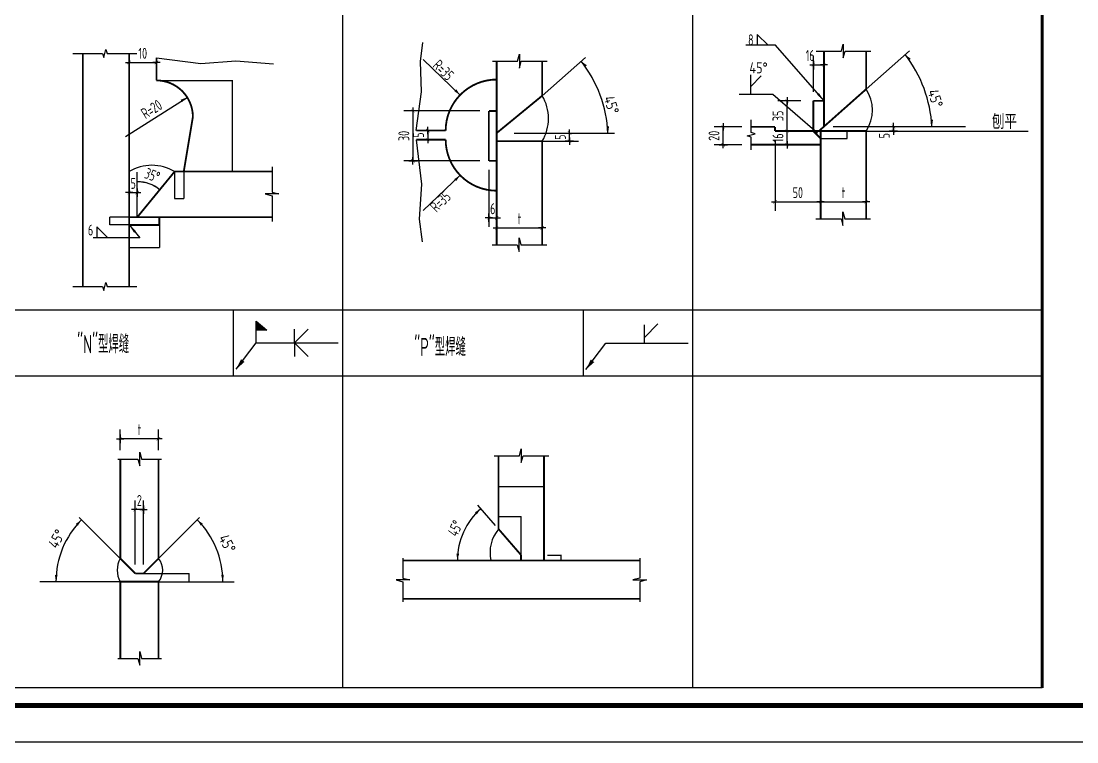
# Model space of a CAD drawing. Extents: x -138012 to 2129925, y -311560 to 0.
# Drawn here: x 1874295 to 1903268, y -195989 to -176215 of the extents above; entities that cross this region are included whole.
import ezdxf
from ezdxf.enums import TextEntityAlignment as Align

# ---------------------------------------------------------------- set-up
doc = ezdxf.new("R2010")
doc.units = 0
doc.header["$LTSCALE"] = 1000
doc.header["$MEASUREMENT"] = 0
doc.layers.get('0').update_dxf_attribs({"linetype": 'CONTINUOUS'})
doc.layers.get('Defpoints').update_dxf_attribs({"linetype": 'CONTINUOUS'})
for name, color, linetype in [('21', 7, 'CONTINUOUS'), ('3', 3, 'CONTINUOUS'), ('DIM1', 3, 'CONTINUOUS'), ('DIMS', 3, 'CONTINUOUS'), ('FRAME', 7, 'CONTINUOUS'), ('HZ', 7, 'CONTINUOUS'), ('TEXT', 7, 'CONTINUOUS'), ('THIN', 7, 'CONTINUOUS'), ('TK', 4, 'CONTINUOUS'), ('TXTS', 3, 'CONTINUOUS'), ('图框', 4, 'CONTINUOUS')]:
    doc.layers.add(name, color=color, linetype=linetype)
doc.styles.add('HZ', font='txt', dxfattribs={"bigfont": 'hztxt'})
doc.styles.get("Standard").update_dxf_attribs({"font": 'GBENOR', "bigfont": 'GBCBIG'})
doc.styles.add('TSSD_Dimension', font='tssdeng.shx', dxfattribs={"width": 0.7, "bigfont": 'hztxt.shx'})
doc.styles.add('TSSD_REIN', font='tssdeng.shx', dxfattribs={"width": 0.7, "bigfont": 'tssdchn.shx'})
doc.styles.add('TXTS', font='tssdeng.shx', dxfattribs={"width": 0.85, "bigfont": 'tssdchn.shx'})
doc.dimstyles.get("Standard").update_dxf_attribs({"dimscale": 100, "dimtxt": 3.5, "dimasz": 1, "dimexe": 2.5, "dimexo": 3, "dimgap": 1.5, "dimtad": 1, "dimdec": 0, "dimzin": 0, "dimdsep": 46, "dimtxsty": 'Standard', "dimblk": 'ARCHTICK', "dimcen": 0.09, "dimadec": 0, "dimazin": 0, "dimtfac": 1, "dimtdec": 0, "dimtix": 1, "dimtmove": 2, "dimatfit": 3, "dimfxl": 0, "dimtolj": 1, "dimtzin": 0, "dimarcsym": 0})
doc.dimstyles.new('TSSD_15_1', dxfattribs={"dimtxt": 3, "dimasz": 1, "dimexe": 1, "dimexo": 2.5, "dimgap": 1, "dimtad": 1, "dimdec": 0, "dimlfac": 15, "dimzin": 0, "dimdsep": 46, "dimtxsty": 'TSSD_Dimension', "dimblk": 'ARCHTICK', "dimcen": 0, "dimdle": 1, "dimclrt": 7, "dimadec": 0, "dimazin": 0, "dimtfac": 1, "dimtdec": 0, "dimtix": 1, "dimtmove": 2, "dimatfit": 3, "dimfxl": 0, "dimtolj": 1, "dimtzin": 0, "dimarcsym": 0})
doc.dimstyles.new('TSSD_1_1', dxfattribs={"dimtxt": 3.5, "dimasz": 1, "dimexe": 1, "dimexo": 2.5, "dimgap": 1, "dimtad": 1, "dimdec": 0, "dimzin": 0, "dimdsep": 46, "dimtxsty": 'TSSD_Dimension', "dimblk": 'ARCHTICK', "dimblk1": 'ARCHTICK', "dimblk2": 'ARCHTICK', "dimcen": 0, "dimdle": 1, "dimclrt": 7, "dimadec": 0, "dimazin": 0, "dimtfac": 1, "dimtdec": 0, "dimtix": 1, "dimtmove": 2, "dimatfit": 3, "dimfxl": 0, "dimtolj": 1, "dimtzin": 0, "dimarcsym": 0})

# ---------------------------------------------------------------- blocks, each defined once
blk = doc.blocks.new('ARCHTICK')
at = {"layer": 'DIM1'}
blk.add_line((0.99, 0), (-1, 0), dxfattribs=at)
at = {"layer": 'DIM1', "const_width": 0.0955}
blk.add_lwpolyline([(-0.48, -0.48), (0.48, 0.48)], dxfattribs=at)
at = {"layer": 'TK', "linetype": 'Continuous'}
blk.add_line((0, -1.11), (0, 1.22), dxfattribs=at)
blk = doc.blocks.new('*D339')
at = {"color": 0, "lineweight": -2}
for p, q in [((1896036, -178151), (1896036, -177168)), ((1896329, -178151), (1896329, -177168)), ((1896036, -177418), (1896329, -177418))]:
    blk.add_line(p, q, dxfattribs=at)
at = {"layer": 'Defpoints', "color": 0}
for p in [(1896329, -177418), (1896036, -178401), (1896329, -178401)]:
    blk.add_point(p, dxfattribs=at)
at = {"color": 0, "lineweight": -2, "xscale": 100, "yscale": 100, "zscale": 100, "rotation": 180}
blk.add_blockref('ARCHTICK', (1896036, -177418), dxfattribs=at)
at = {"color": 0, "lineweight": -2, "xscale": 100, "yscale": 100, "zscale": 100}
blk.add_blockref('ARCHTICK', (1896329, -177418), dxfattribs=at)
at = {"color": 7, "insert": (1895948, -177160), "char_height": 300, "attachment_point": 5, "style": 'TSSD_Dimension'}
blk.add_mtext('\\A1;16', dxfattribs=at)
blk = doc.blocks.new('_ArchTick')
at = {"color": 0, "linetype": 'ByBlock', "const_width": 0.4}
blk.add_lwpolyline([(-0.5, -0.5), (0.5, 0.5)], dxfattribs=at)
blk = doc.blocks.new('*D340')
at = {"color": 0, "lineweight": -2}
for p, q in [((1894076, -179116), (1893310, -179116)), ((1893560, -179606), (1893560, -179116)), ((1894076, -179606), (1893310, -179606))]:
    blk.add_line(p, q, dxfattribs=at)
at = {"layer": 'Defpoints', "color": 0}
for p in [(1893560, -179116), (1894326, -179116), (1894326, -179606)]:
    blk.add_point(p, dxfattribs=at)
at = {"color": 0, "lineweight": -2, "xscale": 100, "yscale": 100, "zscale": 100}
for p, rotation in [((1893560, -179116), 90), ((1893560, -179606), 270)]:
    blk.add_blockref('ARCHTICK', p, dxfattribs=dict(at, rotation=rotation))
at = {"color": 7, "insert": (1893310, -179361), "char_height": 300, "attachment_point": 5, "rotation": 90, "style": 'TSSD_Dimension'}
blk.add_mtext('\\A1;20', dxfattribs=at)
blk = doc.blocks.new('*D342')
at = {"color": 0, "lineweight": -2}
for p, q in [((1896235, -181385), (1896235, -180921)), ((1897485, -181385), (1897485, -180921)), ((1896235, -181171), (1897485, -181171))]:
    blk.add_line(p, q, dxfattribs=at)
at = {"layer": 'Defpoints', "color": 0}
for p in [(1897485, -181171), (1896235, -181635), (1897485, -181635)]:
    blk.add_point(p, dxfattribs=at)
at = {"color": 0, "lineweight": -2, "xscale": 100, "yscale": 100, "zscale": 100, "rotation": 180}
blk.add_blockref('ARCHTICK', (1896235, -181171), dxfattribs=at)
at = {"color": 0, "lineweight": -2, "xscale": 100, "yscale": 100, "zscale": 100}
blk.add_blockref('ARCHTICK', (1897485, -181171), dxfattribs=at)
at = {"color": 7, "insert": (1896860, -180921), "char_height": 300, "attachment_point": 5, "style": 'TSSD_Dimension'}
blk.add_mtext('\\A1;t', dxfattribs=at)
blk = doc.blocks.new('*D343')
at = {"color": 0, "lineweight": -2}
for p, q in [((1894985, -179482), (1894985, -181421)), ((1896235, -179482), (1896235, -181421)), ((1894985, -181171), (1896235, -181171))]:
    blk.add_line(p, q, dxfattribs=at)
at = {"layer": 'Defpoints', "color": 0}
for p in [(1894985, -179232), (1896235, -179232), (1896235, -181171)]:
    blk.add_point(p, dxfattribs=at)
at = {"color": 0, "lineweight": -2, "xscale": 100, "yscale": 100, "zscale": 100, "rotation": 180}
blk.add_blockref('ARCHTICK', (1894985, -181171), dxfattribs=at)
at = {"color": 0, "lineweight": -2, "xscale": 100, "yscale": 100, "zscale": 100}
blk.add_blockref('ARCHTICK', (1896235, -181171), dxfattribs=at)
at = {"color": 7, "insert": (1895610, -180921), "char_height": 300, "attachment_point": 5, "style": 'TSSD_Dimension'}
blk.add_mtext('\\A1;50', dxfattribs=at)
blk = doc.blocks.new('*D344')
at = {"color": 0, "lineweight": -2}
for p, q in [((1895692, -179232), (1895065, -179232)), ((1895315, -179232), (1895315, -179132)), ((1895315, -179606), (1895315, -179232)), ((1895985, -179606), (1895065, -179606)), ((1895315, -179606), (1895315, -179706))]:
    blk.add_line(p, q, dxfattribs=at)
at = {"layer": 'Defpoints', "color": 0}
for p in [(1895315, -179232), (1895942, -179232), (1896235, -179606)]:
    blk.add_point(p, dxfattribs=at)
at = {"color": 0, "lineweight": -2, "xscale": 100, "yscale": 100, "zscale": 100}
for p, rotation in [((1895315, -179232), 270), ((1895315, -179606), 90)]:
    blk.add_blockref('ARCHTICK', p, dxfattribs=dict(at, rotation=rotation))
at = {"color": 7, "insert": (1895065, -179419), "char_height": 300, "attachment_point": 5, "rotation": 90, "style": 'TSSD_Dimension'}
blk.add_mtext('\\A1;16', dxfattribs=at)
blk = doc.blocks.new('*D345')
at = {"color": 0, "lineweight": -2}
for p, q in [((1898234, -179107), (1898234, -179007)), ((1896485, -179232), (1898484, -179232)), ((1896579, -179107), (1898484, -179107)), ((1898234, -179232), (1898234, -179107)), ((1898234, -179232), (1898234, -179332))]:
    blk.add_line(p, q, dxfattribs=at)
at = {"layer": 'Defpoints', "color": 0}
for p in [(1896235, -179232), (1896329, -179107), (1898234, -179107)]:
    blk.add_point(p, dxfattribs=at)
at = {"color": 0, "lineweight": -2, "xscale": 100, "yscale": 100, "zscale": 100}
for p, rotation in [((1898234, -179107), 270), ((1898234, -179232), 90)]:
    blk.add_blockref('ARCHTICK', p, dxfattribs=dict(at, rotation=rotation))
at = {"color": 7, "insert": (1897984, -179359), "char_height": 300, "attachment_point": 5, "rotation": 90, "style": 'TSSD_Dimension'}
blk.add_mtext('\\A1;5', dxfattribs=at)
blk = doc.blocks.new('*D346')
at = {"color": 0, "lineweight": -2}
for p, q in [((1895692, -178401), (1895065, -178401)), ((1895315, -179232), (1895315, -178401))]:
    blk.add_line(p, q, dxfattribs=at)
at = {"layer": 'Defpoints', "color": 0}
for p in [(1895315, -178401), (1895942, -178401), (1895942, -179232)]:
    blk.add_point(p, dxfattribs=at)
at = {"color": 0, "lineweight": -2, "xscale": 100, "yscale": 100, "zscale": 100}
for p, rotation in [((1895315, -178401), 90), ((1895315, -179232), 270)]:
    blk.add_blockref('ARCHTICK', p, dxfattribs=dict(at, rotation=rotation))
at = {"color": 7, "insert": (1895065, -178816), "char_height": 300, "attachment_point": 5, "rotation": 90, "style": 'TSSD_Dimension'}
blk.add_mtext('\\A1;35', dxfattribs=at)
blk = doc.blocks.new('*D358')
at = {"color": 0, "lineweight": -2}
for p, q in [((1887821, -179286), (1889594, -179286)), ((1889344, -179286), (1889344, -179186)), ((1889344, -179511), (1889344, -179286)), ((1887596, -179511), (1889594, -179511)), ((1889344, -179511), (1889344, -179611))]:
    blk.add_line(p, q, dxfattribs=at)
at = {"layer": 'Defpoints', "color": 0}
for p in [(1887571, -179286), (1889344, -179286), (1887346, -179511)]:
    blk.add_point(p, dxfattribs=at)
at = {"color": 0, "lineweight": -2, "xscale": 100, "yscale": 100, "zscale": 100}
for p, rotation in [((1889344, -179286), 270), ((1889344, -179511), 90)]:
    blk.add_blockref('ARCHTICK', p, dxfattribs=dict(at, rotation=rotation))
at = {"color": 7, "insert": (1889094, -179399), "char_height": 300, "attachment_point": 5, "rotation": 90, "style": 'TSSD_Dimension'}
blk.add_mtext('\\A1;5', dxfattribs=at)
blk = doc.blocks.new('*D359')
at = {"color": 0, "lineweight": -2}
for p, q in [((1887346, -182102), (1887346, -181638)), ((1888596, -182102), (1888596, -181638)), ((1887346, -181888), (1888596, -181888))]:
    blk.add_line(p, q, dxfattribs=at)
at = {"layer": 'Defpoints', "color": 0}
for p in [(1888596, -181888), (1887346, -182352), (1888596, -182352)]:
    blk.add_point(p, dxfattribs=at)
at = {"color": 0, "lineweight": -2, "xscale": 100, "yscale": 100, "zscale": 100, "rotation": 180}
blk.add_blockref('ARCHTICK', (1887346, -181888), dxfattribs=at)
at = {"color": 0, "lineweight": -2, "xscale": 100, "yscale": 100, "zscale": 100}
blk.add_blockref('ARCHTICK', (1888596, -181888), dxfattribs=at)
at = {"color": 7, "insert": (1887971, -181638), "char_height": 300, "attachment_point": 5, "style": 'TSSD_Dimension'}
blk.add_mtext('\\A1;t', dxfattribs=at)
blk = doc.blocks.new('*D360')
at = {"color": 0, "lineweight": -2}
for p, q in [((1887131, -180299), (1887131, -181863)), ((1887346, -180299), (1887346, -181863)), ((1887131, -181613), (1887031, -181613)), ((1887131, -181613), (1887346, -181613)), ((1887346, -181613), (1887446, -181613))]:
    blk.add_line(p, q, dxfattribs=at)
at = {"layer": 'Defpoints', "color": 0}
for p in [(1887131, -180049), (1887346, -180049), (1887346, -181613)]:
    blk.add_point(p, dxfattribs=at)
at = {"color": 0, "lineweight": -2, "xscale": 100, "yscale": 100, "zscale": 100}
blk.add_blockref('ARCHTICK', (1887131, -181613), dxfattribs=at)
at = {"color": 0, "lineweight": -2, "xscale": 100, "yscale": 100, "zscale": 100, "rotation": 180}
blk.add_blockref('ARCHTICK', (1887346, -181613), dxfattribs=at)
at = {"color": 7, "insert": (1887238, -181363), "char_height": 300, "attachment_point": 5, "style": 'TSSD_Dimension'}
blk.add_mtext('\\A1;6', dxfattribs=at)
blk = doc.blocks.new('*D361')
at = {"color": 0, "lineweight": -2}
for p, q in [((1885389, -179218), (1885702, -179218)), ((1885452, -179218), (1885452, -179118)), ((1885452, -179218), (1885452, -179468)), ((1885389, -179468), (1885702, -179468)), ((1885452, -179468), (1885452, -179568))]:
    blk.add_line(p, q, dxfattribs=at)
at = {"layer": 'Defpoints', "color": 0}
for p in [(1885139, -179218), (1885139, -179468), (1885452, -179468)]:
    blk.add_point(p, dxfattribs=at)
at = {"color": 0, "lineweight": -2, "xscale": 100, "yscale": 100, "zscale": 100}
for p, rotation in [((1885452, -179218), 270), ((1885452, -179468), 90)]:
    blk.add_blockref('ARCHTICK', p, dxfattribs=dict(at, rotation=rotation))
at = {"color": 7, "insert": (1885202, -179343), "char_height": 300, "attachment_point": 5, "rotation": 90, "style": 'TSSD_Dimension'}
blk.add_mtext('\\A1;5', dxfattribs=at)
blk = doc.blocks.new('*D362')
at = {"color": 0, "lineweight": -2}
for p, q in [((1886881, -178680), (1884798, -178680)), ((1885048, -178680), (1885048, -180049)), ((1886881, -180049), (1884798, -180049))]:
    blk.add_line(p, q, dxfattribs=at)
at = {"layer": 'Defpoints', "color": 0}
for p in [(1887131, -178680), (1885048, -180049), (1887131, -180049)]:
    blk.add_point(p, dxfattribs=at)
at = {"color": 0, "lineweight": -2, "xscale": 100, "yscale": 100, "zscale": 100}
for p, rotation in [((1885048, -178680), 90), ((1885048, -180049), 270)]:
    blk.add_blockref('ARCHTICK', p, dxfattribs=dict(at, rotation=rotation))
at = {"color": 7, "insert": (1884798, -179365), "char_height": 300, "attachment_point": 5, "rotation": 90, "style": 'TSSD_Dimension'}
blk.add_mtext('\\A1;30', dxfattribs=at)
blk = doc.blocks.new('*D363')
at = {"color": 0, "lineweight": -2}
for p, q in [((1877258, -177348), (1878008, -177348)), ((1877258, -177354), (1877258, -177598)), ((1878008, -177477), (1878008, -177598))]:
    blk.add_line(p, q, dxfattribs=at)
at = {"layer": 'Defpoints', "color": 0}
for p in [(1877258, -177104), (1878008, -177227), (1878008, -177348)]:
    blk.add_point(p, dxfattribs=at)
at = {"color": 0, "lineweight": -2, "xscale": 100, "yscale": 100, "zscale": 100, "rotation": 180}
blk.add_blockref('ARCHTICK', (1877258, -177348), dxfattribs=at)
at = {"color": 0, "lineweight": -2, "xscale": 100, "yscale": 100, "zscale": 100}
blk.add_blockref('ARCHTICK', (1878008, -177348), dxfattribs=at)
at = {"color": 7, "insert": (1877633, -177098), "char_height": 300, "attachment_point": 5, "style": 'TSSD_Dimension'}
blk.add_mtext('\\A1;10', dxfattribs=at)
blk = doc.blocks.new('*D366')
at = {"color": 0, "lineweight": -2}
for p, q in [((1877258, -181342), (1877258, -180667)), ((1877483, -181117), (1877483, -180667)), ((1877258, -180917), (1877158, -180917)), ((1877258, -180917), (1877483, -180917)), ((1877483, -180917), (1877583, -180917))]:
    blk.add_line(p, q, dxfattribs=at)
at = {"layer": 'Defpoints', "color": 0}
for p in [(1877483, -180917), (1877483, -181367), (1877258, -181592)]:
    blk.add_point(p, dxfattribs=at)
at = {"color": 0, "lineweight": -2, "xscale": 100, "yscale": 100, "zscale": 100}
blk.add_blockref('ARCHTICK', (1877258, -180917), dxfattribs=at)
at = {"color": 0, "lineweight": -2, "xscale": 100, "yscale": 100, "zscale": 100, "rotation": 180}
blk.add_blockref('ARCHTICK', (1877483, -180917), dxfattribs=at)
at = {"color": 7, "insert": (1877371, -180667), "char_height": 300, "attachment_point": 5, "style": 'TSSD_Dimension'}
blk.add_mtext('\\A1;5', dxfattribs=at)
blk = doc.blocks.new('*D384')
at = {"color": 0, "lineweight": -2}
for p, q in [((1887395, -189810), (1888015, -189810)), ((1887396, -190146), (1887396, -189809)), ((1888014, -190860), (1888014, -189809))]:
    blk.add_line(p, q, dxfattribs=at)
at = {"layer": 'Defpoints', "color": 0}
for p in [(1888014, -189810), (1887396, -190149), (1888014, -190862)]:
    blk.add_point(p, dxfattribs=at)
at = {"color": 0, "lineweight": -2, "rotation": 180}
blk.add_blockref('_ArchTick', (1887396, -189810), dxfattribs=at)
at = {"color": 0, "lineweight": -2}
blk.add_blockref('_ArchTick', (1888014, -189810), dxfattribs=at)
at = {"color": 7, "insert": (1887705, -189807), "char_height": 3.5, "attachment_point": 5, "style": 'TSSD_Dimension'}
blk.add_mtext('\\A1;t/2', dxfattribs=at)
blk = doc.blocks.new('*D386')
at = {"color": 0, "lineweight": -2}
for p, q in [((1877015, -187982), (1877015, -187421)), ((1878065, -187982), (1878065, -187421)), ((1878065, -187671), (1877015, -187671))]:
    blk.add_line(p, q, dxfattribs=at)
at = {"layer": 'Defpoints', "color": 0}
for p in [(1877015, -187671), (1877015, -188232), (1878065, -188232)]:
    blk.add_point(p, dxfattribs=at)
at = {"color": 0, "lineweight": -2, "xscale": 100, "yscale": 100, "zscale": 100, "rotation": 180}
blk.add_blockref('ARCHTICK', (1877015, -187671), dxfattribs=at)
at = {"color": 0, "lineweight": -2, "xscale": 100, "yscale": 100, "zscale": 100}
blk.add_blockref('ARCHTICK', (1878065, -187671), dxfattribs=at)
at = {"color": 7, "insert": (1877540, -187421), "char_height": 300, "attachment_point": 5, "style": 'TSSD_Dimension'}
blk.add_mtext('\\A1;t', dxfattribs=at)
blk = doc.blocks.new('*D388')
at = {"color": 0, "lineweight": -2}
for p, q in [((1877428, -191120), (1877428, -189365)), ((1877653, -191120), (1877653, -189365)), ((1877428, -189615), (1877328, -189615)), ((1877653, -189615), (1877428, -189615)), ((1877653, -189615), (1877753, -189615))]:
    blk.add_line(p, q, dxfattribs=at)
at = {"layer": 'Defpoints', "color": 0}
for p in [(1877428, -189615), (1877428, -191370), (1877653, -191370)]:
    blk.add_point(p, dxfattribs=at)
at = {"color": 0, "lineweight": -2, "xscale": 100, "yscale": 100, "zscale": 100}
blk.add_blockref('ARCHTICK', (1877428, -189615), dxfattribs=at)
at = {"color": 0, "lineweight": -2, "xscale": 100, "yscale": 100, "zscale": 100, "rotation": 180}
blk.add_blockref('ARCHTICK', (1877653, -189615), dxfattribs=at)
at = {"color": 7, "insert": (1877540, -189365), "char_height": 300, "attachment_point": 5, "style": 'TSSD_Dimension'}
blk.add_mtext('\\A1;2', dxfattribs=at)

msp = doc.modelspace()

# ---------------------------------------------------------------- hatches: boundary and pattern name
msp.add_hatch(color=256).paths.add_polyline_path([(1880746.902, -184444.717), (1880746.902, -184690.873), (1881036.604, -184690.873)])

# ---------------------------------------------------------------- linework, layer by layer
for p, q in [((1885257.359, -177321.489), (1885314.83, -176803.864)), ((1878008.298, -177227.026), (1879226.462, -177374.073)), ((1879226.462, -177374.073), (1880189.819, -177302.234)), ((1880189.819, -177302.234), (1881225.068, -177388.441)), ((1885286.094, -178155.44), (1885257.359, -177321.489)), ((1894321.055, -178232.35), (1894321.055, -177692.366)), ((1894321.055, -178010.42), (1894605.993, -177714.041)), ((1885139.048, -179217.885), (1885286.094, -178155.44)), ((1894921.622, -178232.35), (1893995.661, -178232.35)), ((1896153.972, -179288.004), (1894921.622, -178232.35)), ((1898484.139, -179231.563), (1901929.04, -179231.563)), ((1885139.048, -179467.885), (1885286.094, -180686.049)), ((1877483.298, -181592.128), (1877483.298, -180356.972)), ((1885286.094, -180686.049), (1885214.255, -181649.406)), ((1885214.255, -181649.406), (1885300.462, -182273.66)), ((1880746.902, -185038.56), (1880746.902, -184444.717)), ((1880746.902, -184444.717), (1881036.604, -184690.873)), ((1881036.604, -184690.873), (1880746.902, -184690.873)), ((1877015.277, -191594.572), (1874809.116, -191594.572)), ((1878065.277, -191594.572), (1880139.125, -191594.572))]:
    msp.add_line(p, q)
at = {"color": 0, "linetype": 'ByBlock'}
for p, q in [((1886339.042, -178244.871), (1885332.441, -177271.858)), ((1877163.396, -179377.05), (1878853.199, -178307.206)), ((1886339.042, -180440.899), (1885332.441, -181413.913)), ((1887313.728, -190054.215), (1886832.58, -189498.634))]:
    msp.add_line(p, q, dxfattribs=at)
at = {"const_width": 50}
for points in [[(1878008.298, -177842.128), (1878008.298, -177227.026)], [(1896035.648, -178400.866), (1896328.676, -178400.866)], [(1896035.648, -179231.563), (1896035.648, -178400.866)], [(1896328.676, -179106.563), (1896328.676, -178400.866)], [(1887130.811, -178680.474), (1887345.642, -178680.474)], [(1887130.811, -180048.583), (1887130.811, -178680.474)], [(1887345.642, -180048.583), (1887345.642, -178680.474)], [(1878758.298, -180342.128), (1879008.298, -178842.128)], [(1885945.642, -179217.885), (1885139.048, -179217.885)], [(1894985.307, -179116.068), (1894326.183, -179116.068)], [(1896033.272, -179231.563), (1894985.307, -179231.563)], [(1896033.272, -179231.563), (1896235.307, -179433.597)], [(1896035.648, -179231.563), (1896328.676, -179231.563)], [(1885945.642, -179467.885), (1885139.048, -179467.885)], [(1896235.307, -179606.174), (1894326.183, -179606.174)], [(1887345.642, -180048.583), (1887130.811, -180048.583)], [(1878088.995, -181592.128), (1877258.298, -181592.128)], [(1877258.298, -181806.959), (1877258.298, -181592.128)], [(1878088.995, -181592.128), (1878088.995, -181806.959)], [(1878088.995, -181806.959), (1877258.298, -181806.959)], [(1887395.56, -190148.706), (1888013.531, -190862.278)], [(1877427.777, -191369.572), (1877015.277, -190957.072)], [(1877652.777, -191369.572), (1878065.277, -190957.072)], [(1888013.531, -190862.278), (1888013.531, -191012.113)], [(1877015.277, -191594.572), (1877015.277, -193698.713)], [(1878065.277, -191594.572), (1878065.277, -193698.713)]]:
    msp.add_lwpolyline(points, dxfattribs=at)
msp.add_lwpolyline([(1879008.298, -178842.128, 0.414213562), (1878008.298, -177842.128, 0.414213562)], format="xyb", dxfattribs=at)
at = {"linetype": 'Continuous', "const_width": 50}
for points in [[(1887345.642, -177817.885, 0.414213562), (1885945.642, -179217.885, 0.414213562)], [(1885945.642, -179467.885, 0.414213562), (1887345.642, -180867.885, 0.414213562)]]:
    msp.add_lwpolyline(points, format="xyb", dxfattribs=at)
for points in [[(1877483.298, -180620.79, 0, 40, 0), (1877705.971, -180643.515, 40, 40, 0)], [(1878099.203, -180841.024, 0, 40, 0), (1877912.608, -180717.403, 40, 40, 0)]]:
    msp.add_lwpolyline(points, format="xyseb")
for centre, radius, start, end in [((1896613.45, -178656.563), 1044.394, 326.594672, 33.405328), ((1887541.399, -178886.171), 1225.583, 329.3387357, 30.6612643), ((1877883.298, -181396.371), 1225.583, 59.3387358, 120.6612642), ((1888193.323, -190801.871), 1031.044, 140.6912871, 191.765819), ((1877571.599, -191275.822), 641.168, 150.1890402, 209.8109598), ((1877680.094, -191275.822), 499.967, 320.3912541, 39.6087459)]:
    msp.add_arc(centre, radius, start, end)
at = {"color": 0, "linetype": 'ByBlock'}
for centre, radius, start, end in [((1877483.298, -181592.128), 971.338, 50.6482474, 90), ((1888143.292, -191012.113), 1877.146, 130.8933947, 180)]:
    msp.add_arc(centre, radius, start, end, dxfattribs=at)
at = {"layer": '21'}
for p, q in [((1896808.04, -177032.461), (1896858.281, -176844.961)), ((1896858.281, -176844.961), (1896858.281, -177219.961)), ((1887227.433, -177316.299), (1887918.169, -177316.299)), ((1887918.375, -177312.069), (1887968.616, -177124.569)), ((1887968.409, -177503.799), (1888018.65, -177316.299)), ((1887968.616, -177124.569), (1887968.616, -177499.569)), ((1888018.65, -177316.299), (1888727.708, -177316.299)), ((1896117.098, -177036.691), (1896807.833, -177036.691)), ((1896858.074, -177224.191), (1896908.314, -177036.691)), ((1896908.314, -177036.691), (1897617.372, -177036.691)), ((1881182.335, -180213.669), (1881182.335, -180904.404)), ((1881369.835, -180954.645), (1880994.835, -180954.645)), ((1880994.835, -180954.645), (1881182.335, -181004.885)), ((1881182.335, -180904.404), (1881369.835, -180954.645)), ((1881182.335, -181004.885), (1881182.335, -181713.943)), ((1896106.848, -181635.341), (1896797.583, -181635.341)), ((1896797.583, -181635.341), (1896847.823, -181822.841)), ((1896847.823, -181447.841), (1896898.064, -181635.341)), ((1896847.823, -181822.841), (1896847.823, -181447.841)), ((1896898.064, -181635.341), (1897607.122, -181635.341)), ((1887958.159, -182539.666), (1887958.159, -182164.666)), ((1887958.159, -182164.666), (1888008.399, -182352.166)), ((1887217.183, -182352.166), (1887907.918, -182352.166)), ((1887907.918, -182352.166), (1887958.159, -182539.666)), ((1888008.399, -182352.166), (1888717.457, -182352.166)), ((1891399.259, -184891.307), (1891772.437, -184518.13)), ((1891399.259, -185046.316), (1891399.259, -184548.824)), ((1881801.021, -185038.56), (1881801.021, -184665.383)), ((1881801.021, -185038.56), (1882174.199, -184665.383)), ((1880196.586, -185766.308), (1880746.902, -185038.56)), ((1880746.902, -185038.56), (1882998.962, -185038.56)), ((1881801.021, -185038.56), (1881801.021, -185411.738)), ((1881801.021, -185038.56), (1882174.199, -185411.738)), ((1889794.824, -185774.064), (1890345.14, -185046.316)), ((1890345.14, -185046.316), (1892597.2, -185046.316)), ((1887968.086, -188138.076), (1888018.327, -187950.576)), ((1888018.327, -187950.576), (1888018.327, -188325.576)), ((1876947.655, -188232.28), (1877498.9, -188232.28)), ((1877498.9, -188232.28), (1877549.14, -188419.78)), ((1877549.14, -188044.78), (1877599.381, -188232.28)), ((1877549.14, -188419.78), (1877549.14, -188044.78)), ((1877599.381, -188232.28), (1878145.377, -188232.28)), ((1887277.351, -188138.076), (1887968.086, -188138.076)), ((1888018.327, -188325.576), (1888068.567, -188138.076)), ((1888068.567, -188138.076), (1888777.625, -188138.076)), ((1884771.304, -190944.491), (1884771.304, -191495.736)), ((1891269.815, -190944.491), (1891269.815, -191495.736)), ((1884771.304, -191495.736), (1884958.804, -191545.977)), ((1891269.815, -191495.736), (1891082.315, -191545.977)), ((1884583.804, -191545.977), (1884771.304, -191596.217)), ((1884958.804, -191545.977), (1884583.804, -191545.977)), ((1884771.304, -191596.217), (1884771.304, -192142.214)), ((1891082.315, -191545.977), (1891457.315, -191545.977)), ((1891457.315, -191545.977), (1891269.815, -191596.217)), ((1891269.815, -191596.217), (1891269.815, -192142.214)), ((1877549.14, -193511.213), (1877599.381, -193698.713)), ((1877549.14, -193886.213), (1877549.14, -193511.213)), ((1876947.655, -193698.713), (1877498.9, -193698.713)), ((1877498.9, -193698.713), (1877549.14, -193886.213)), ((1877599.381, -193698.713), (1878145.377, -193698.713))]:
    msp.add_line(p, q, dxfattribs=at)
for points in [[(1889667.173, -177315.147), (1889765.31, -177479.256), (1889820.88, -177428.887), (1889765.31, -177479.256)], [(1898556.838, -177135.539), (1898654.974, -177299.648), (1898710.544, -177249.279), (1898654.974, -177299.648)], [(1886339.042, -178244.871), (1886182.405, -178135.202), (1886236.635, -178083.393), (1886182.405, -178135.202)], [(1878853.199, -178307.206), (1878673.167, -178371.632), (1878711.795, -178435.92), (1878673.167, -178371.632)], [(1899293.039, -179106.563), (1899320.537, -178917.338), (1899245.643, -178921.317), (1899320.537, -178917.338)], [(1890403.375, -179286.171), (1890430.872, -179096.946), (1890355.978, -179100.925), (1890430.872, -179096.946)], [(1886339.042, -180440.899), (1886182.405, -180550.569), (1886236.635, -180602.378), (1886182.405, -180550.569)], [(1880196.586, -185766.308), (1880329.675, -185490.832), (1880425.39, -185563.211), (1880329.675, -185490.832)], [(1889794.824, -185774.064), (1889927.913, -185498.587), (1890023.628, -185570.966), (1889927.913, -185498.587)], [(1886907.58, -189588.065), (1886801.357, -189747.059), (1886748.376, -189693.973), (1886801.357, -189747.059)], [(1875953.399, -189895.195), (1875852.517, -190057.63), (1875797.802, -190006.334), (1875852.517, -190057.63)], [(1879127.154, -189895.195), (1879228.036, -190057.63), (1879282.752, -190006.334), (1879228.036, -190057.63)], [(1886266.146, -191012.113), (1886314.828, -190827.201), (1886239.964, -190822.701), (1886314.828, -190827.201)], [(1875249.494, -191594.572), (1875221.813, -191405.373), (1875296.711, -191409.28), (1875221.813, -191405.373)], [(1879831.06, -191594.572), (1879858.741, -191405.373), (1879783.843, -191409.28), (1879858.741, -191405.373)]]:
    msp.add_solid(points, dxfattribs=at)
at = {"layer": '3', "const_width": 100}
msp.add_lwpolyline([(1854308.843, -137588.721), (1928408.843, -137588.721), (1928408.843, -194988.721), (1854308.843, -194988.721)], close=True, dxfattribs=at)
at = {"layer": '3', "const_width": 50}
for points in [[(1896328.676, -178938.277), (1896328.676, -177036.691)], [(1897485.307, -177036.691), (1897485.307, -178081.563)], [(1887345.642, -179217.885), (1887345.642, -177316.299)], [(1888595.642, -177316.299), (1888595.642, -178261.171)], [(1894985.307, -179231.563), (1894985.307, -179116.068)], [(1896235.307, -181635.341), (1896235.307, -179231.563)], [(1897485.307, -179231.563), (1897485.307, -181635.341)], [(1887345.642, -182352.166), (1887345.642, -179442.885)], [(1888595.642, -179511.171), (1888595.642, -182352.166)], [(1878508.298, -180342.128), (1881182.335, -180342.128)], [(1881182.335, -181592.128), (1877483.298, -181592.128)], [(1887395.56, -190148.706), (1887395.56, -188138.076)], [(1888645.56, -188138.076), (1888645.56, -191012.113)], [(1877652.777, -191369.572), (1877427.777, -191369.572)], [(1878065.277, -191594.572), (1877015.277, -191594.572)], [(1884771.304, -192062.113), (1891269.815, -192062.113)]]:
    msp.add_lwpolyline(points, dxfattribs=at)
at = {"layer": '3', "linetype": 'Continuous', "const_width": 50}
for points in [[(1875988.884, -177104.053), (1875988.884, -183499.921)], [(1877258.298, -177104.053), (1877258.298, -183499.921)], [(1896187.623, -179231.563), (1897485.307, -178081.563)], [(1887345.642, -179286.171), (1888595.642, -178261.171)], [(1896235.307, -179231.563), (1897485.307, -179231.563)], [(1887345.642, -179511.171), (1888595.642, -179511.171)], [(1877483.298, -181592.128), (1878508.298, -180342.128)], [(1877015.277, -190957.072), (1877015.277, -188232.28)], [(1878065.277, -190957.072), (1878065.277, -188232.28)], [(1884771.304, -191012.113), (1888228.893, -191012.113)], [(1888228.893, -191012.113), (1891269.815, -191012.113)]]:
    msp.add_lwpolyline(points, dxfattribs=at)
at = {"layer": 'Defpoints', "color": 0, "linetype": 'ByBlock'}
for p in [(1878008.298, -178842.128), (1896408.791, -179231.563), (1887345.642, -179511.171), (1877483.298, -180356.972), (1878508.298, -180342.128), (1877912.674, -180720.846), (1877258.298, -181592.128), (1877483.298, -181592.128), (1877483.298, -181592.128), (1886692.757, -189761.842), (1887395.56, -190148.706), (1888013.531, -190862.278), (1884771.304, -191012.113), (1887812.226, -191012.113)]:
    msp.add_point(p, dxfattribs=at)
at = {"layer": 'DIMS'}
for p, q in [((1888595.642, -178261.171), (1889787.41, -177208.994)), ((1897485.307, -178081.563), (1898677.075, -177029.386)), ((1888725.975, -179286.171), (1890575.489, -179286.171)), ((1898359.139, -179106.563), (1900208.654, -179106.563)), ((1877015.277, -190957.072), (1875887.319, -189829.115)), ((1878065.277, -190957.072), (1879193.234, -189829.115))]:
    msp.add_line(p, q, dxfattribs=at)
for centre, radius, start, end in [((1886894.551, -179466.064), 3509.114, 2.9385191, 37.8032275), ((1895784.215, -179286.456), 3509.114, 2.9385191, 37.8032275), ((1877652.777, -191594.572), 2403.283, 135, 180), ((1877427.777, -191594.572), 2403.283, 0, 45)]:
    msp.add_arc(centre, radius, start, end, dxfattribs=at)
at = {"layer": 'FRAME', "color": 7}
for p, q in [((1883114.895, -161971.111), (1883114.895, -194508.356)), ((1892714.895, -161971.111), (1892714.895, -194508.356)), ((1854308.771, -184139.755), (1902314.895, -184139.755)), ((1880114.895, -184139.755), (1880114.895, -185947.749)), ((1889714.895, -184139.755), (1889714.895, -185947.749)), ((1902314.895, -194508.356), (1854308.842, -194508.356))]:
    msp.add_line(p, q, dxfattribs=at)
at = {"layer": 'FRAME', "color": 7, "const_width": 88.867}
msp.add_lwpolyline([(1902314.895, -161971.111), (1902314.895, -194508.356)], dxfattribs=at)
at = {"layer": 'THIN'}
for p, q in [((1894494.857, -176579.218), (1894494.857, -176879.218)), ((1894794.857, -176879.218), (1894494.857, -176579.218)), ((1894994.857, -176879.218), (1894184.857, -176879.218)), ((1896328.676, -178400.866), (1894994.857, -176879.218)), ((1876673.9, -182157.072), (1876373.9, -181857.072)), ((1876373.9, -181857.072), (1876373.9, -182157.072)), ((1877258.298, -181806.959), (1877555.325, -182157.072)), ((1877555.325, -182157.072), (1876271.453, -182157.072))]:
    msp.add_line(p, q, dxfattribs=at)
for points in [[(1875712.564, -177104.053), (1876527.04, -177104.053), (1876562.04, -177214.053), (1876622.04, -176994.053), (1876657.04, -177104.053), (1877471.516, -177104.053)], [(1894326.183, -179746.174), (1894326.183, -179401.52), (1894216.183, -179366.52), (1894436.183, -179306.52), (1894326.183, -179271.52), (1894326.183, -178926.866)], [(1875712.564, -183499.921), (1876527.04, -183499.921), (1876562.04, -183609.921), (1876622.04, -183389.921), (1876657.04, -183499.921), (1877471.516, -183499.921)]]:
    msp.add_lwpolyline(points, dxfattribs=at)
for points in [[(1896328.676, -178400.866, 0, 70, 0), (1896163.883, -178212.867, 70, 70, 0)], [(1877258.298, -181806.959, 0, 70, 0), (1877420.03, -181997.597, 70, 70, 0)]]:
    msp.add_lwpolyline(points, format="xyseb", dxfattribs=at)
at = {"layer": 'TXTS'}
msp.add_line((1854308.842, -185947.749), (1902314.895, -185947.749), dxfattribs=at)
at = {"layer": '图框'}
for points in [[(1851808.842, -195988.721), (1935908.842, -195988.721), (1935908.842, -136588.721), (1851808.842, -136588.721)], [(1851808.843, -195988.721), (1935908.843, -195988.721), (1935908.843, -136588.721), (1851808.843, -136588.721)]]:
    msp.add_lwpolyline(points, close=True, dxfattribs=at)
for points, const_width in [([(1854308.843, -137588.721), (1934908.843, -137588.721), (1934908.843, -194988.721), (1854308.843, -194988.721)], 140), ([(1934908.842, -194988.721), (1934908.842, -137588.721), (1854308.842, -137588.721), (1854308.842, -194988.721)], 100)]:
    msp.add_lwpolyline(points, close=True, dxfattribs=dict(at, const_width=const_width))

# ---------------------------------------------------------------- texts
at = {"style": 'TXTS', "width": 0.85}
msp.add_text('45%%d', height=300, dxfattribs=at).set_placement((1894281.032, -177647.501))
for p in [(1899165.097, -178144.676), (1890275.432, -178324.284)]:
    msp.add_text('45%%d', height=300, rotation=287.891131, dxfattribs=at).set_placement(p)
at = {"color": 7, "linetype": 'Continuous', "insert": (1885884.728, -177559.189), "char_height": 300, "attachment_point": 5, "rotation": 316, "style": 'TSSD_Dimension'}
msp.add_mtext('R=35', dxfattribs=at)
at = {"color": 7, "linetype": 'ByBlock', "char_height": 300, "attachment_point": 5, "style": 'TSSD_Dimension'}
for s, insert, rotation in [('R=20', (1877874.567, -178630.903), 32), ('35°', (1877894.521, -180442.101), 340), ('R=35', (1885801.574, -181165.955), 44), ('45°', (1886208.493, -190128.2), 65)]:
    msp.add_mtext(s, dxfattribs=dict(at, insert=insert, rotation=rotation))
at = {"layer": 'HZ'}
for s, height, style, width, p in [('刨平', 400, 'HZ', 0.85, (1900940.809, -179172.415)), ('"N"型焊缝', 500, 'TSSD_REIN', 0.6, (1875832.296, -185327.26)), ('"P"型焊缝', 500, 'TSSD_REIN', 0.6, (1885083.502, -185405.008))]:
    msp.add_text(s, height=height, dxfattribs=dict(at, style=style, width=width)).set_placement(p)
at = {"layer": 'TEXT', "style": 'TSSD_REIN', "width": 0.7}
for s, p in [('8', (1894394.857, -176729.218)), ('6', (1876273.9, -181947.381))]:
    msp.add_text(s, height=300, dxfattribs=at).set_placement(p, align=Align.MIDDLE_RIGHT)
at = {"layer": 'TXTS', "style": 'TXTS', "width": 0.85}
for rotation, p in [(61.7171078, (1875282.541, -190707.226)), (298.2828922, (1879700.943, -190400.232))]:
    msp.add_text('45%%d', height=300, rotation=rotation, dxfattribs=at).set_placement(p)

# ---------------------------------------------------------------- dimensions: what is measured, and where the dimension line sits
for base, p1, p2, angle, text, override, picture, middle in [((1878008.298, -177348.027), (1877258.298, -177104.053), (1878008.298, -177227.026), 180, '10', {"dimtxt": 3, "dimasz": 1, "dimexe": 2.5, "dimexo": 2.5, "dimgap": 1, "dimtad": 1, "dimtih": 0, "dimtoh": 0, "dimdec": 0, "dimtxsty": 'TSSD_Dimension', "dimblk": 'ARCHTICK', "dimcen": 0, "dimclrt": 7, "dimtdec": 0, "dimtix": 1, "dimtofl": 1, "dimtmove": 2}, '*D363', (1877633.298, -177098.027)), ((1895314.704, -178400.866), (1895942.279, -179231.563), (1895942.279, -178400.866), 90, '35', {"dimtxt": 3, "dimasz": 1, "dimexe": 2.5, "dimexo": 2.5, "dimgap": 1, "dimtad": 1, "dimtih": 0, "dimtoh": 0, "dimdec": 0, "dimtxsty": 'TSSD_Dimension', "dimblk": 'ARCHTICK', "dimcen": 0, "dimse1": 1, "dimclrt": 7, "dimtdec": 0, "dimtix": 1, "dimtofl": 1, "dimtmove": 2}, '*D346', (1895064.704, -178816.214)), ((1885047.949, -180048.583), (1887130.811, -178680.474), (1887130.811, -180048.583), 270, '30', {"dimtxt": 3, "dimasz": 1, "dimexe": 2.5, "dimexo": 2.5, "dimgap": 1, "dimtad": 1, "dimtih": 0, "dimtoh": 0, "dimdec": 0, "dimtxsty": 'TSSD_Dimension', "dimblk": 'ARCHTICK', "dimcen": 0, "dimclrt": 7, "dimtdec": 0, "dimtix": 1, "dimtofl": 1, "dimtmove": 2}, '*D362', (1884797.949, -179364.528)), ((1893559.691, -179116.068), (1894326.183, -179606.174), (1894326.183, -179116.068), 90, '20', {"dimtxt": 3, "dimasz": 1, "dimexe": 2.5, "dimexo": 2.5, "dimgap": 1, "dimtad": 1, "dimtih": 0, "dimtoh": 0, "dimdec": 0, "dimtxsty": 'TSSD_Dimension', "dimblk": 'ARCHTICK', "dimcen": 0, "dimclrt": 7, "dimtdec": 0, "dimtix": 1, "dimtofl": 1, "dimtmove": 2}, '*D340', (1893309.691, -179361.121)), ((1885451.541, -179467.885), (1885139.048, -179217.885), (1885139.048, -179467.885), 270, '5', {"dimtxt": 3, "dimasz": 1, "dimexe": 2.5, "dimexo": 2.5, "dimgap": 1, "dimtad": 1, "dimtih": 0, "dimtoh": 0, "dimdec": 0, "dimtxsty": 'TSSD_Dimension', "dimblk": 'ARCHTICK', "dimcen": 0, "dimclrt": 7, "dimtdec": 0, "dimtix": 1, "dimtofl": 1, "dimtmove": 2}, '*D361', (1885201.541, -179342.885)), ((1889344.475, -179286.171), (1887345.642, -179511.171), (1887570.642, -179286.171), 270, '5', {"dimtxt": 3, "dimasz": 1, "dimexe": 2.5, "dimexo": 2.5, "dimgap": 1, "dimtad": 1, "dimtih": 0, "dimtoh": 0, "dimdec": 0, "dimtxsty": 'TSSD_Dimension', "dimblk": 'ARCHTICK', "dimcen": 0, "dimclrt": 7, "dimtdec": 0, "dimtix": 1, "dimtofl": 1, "dimtmove": 2}, '*D358', (1889094.475, -179398.671)), ((1895314.704, -179231.563), (1896235.307, -179606.174), (1895942.279, -179231.563), 90, '16', {"dimtxt": 3, "dimasz": 1, "dimexe": 2.5, "dimexo": 2.5, "dimgap": 1, "dimtad": 1, "dimtih": 0, "dimtoh": 0, "dimdec": 0, "dimtxsty": 'TSSD_Dimension', "dimblk": 'ARCHTICK', "dimcen": 0, "dimclrt": 7, "dimtdec": 0, "dimtix": 1, "dimtofl": 1, "dimtmove": 2}, '*D344', (1895064.704, -179418.869)), ((1877015.277, -187671.023), (1878065.277, -188232.28), (1877015.277, -188232.28), 180, 't', {"dimtxt": 3, "dimasz": 1, "dimexe": 2.5, "dimexo": 2.5, "dimgap": 1, "dimtad": 1, "dimtih": 0, "dimtoh": 0, "dimdec": 0, "dimtxsty": 'TSSD_Dimension', "dimblk": 'ARCHTICK', "dimcen": 0, "dimclrt": 7, "dimtdec": 0, "dimtix": 1, "dimtofl": 1, "dimtmove": 2}, '*D386', (1877540.277, -187421.023)), ((1877427.777, -189614.693), (1877652.777, -191369.572), (1877427.777, -191369.572), 180, '2', {"dimtxt": 3, "dimasz": 1, "dimexe": 2.5, "dimexo": 2.5, "dimgap": 1, "dimtad": 1, "dimtih": 0, "dimtoh": 0, "dimdec": 0, "dimtxsty": 'TSSD_Dimension', "dimblk": 'ARCHTICK', "dimcen": 0, "dimclrt": 7, "dimtdec": 0, "dimtix": 1, "dimtofl": 1, "dimtmove": 2}, '*D388', (1877540.277, -189364.693))]:
    dim = msp.add_linear_dim(base=base, p1=p1, p2=p2, angle=angle, text=text, dimstyle='Standard', override=override)
    dim.commit()
    dim.dimension.update_dxf_attribs({"geometry": picture, "text_midpoint": middle})
dim = msp.add_linear_dim(base=(1896328.676, -177417.702), p1=(1896035.648, -178400.866), p2=(1896328.676, -178400.866), text='16', dimstyle='Standard', override={"dimtxt": 3, "dimasz": 1, "dimexe": 2.5, "dimexo": 2.5, "dimgap": 1, "dimtad": 1, "dimtih": 0, "dimtoh": 0, "dimdec": 0, "dimtxsty": 'TSSD_Dimension', "dimblk": 'ARCHTICK', "dimcen": 0, "dimclrt": 7, "dimtdec": 0, "dimtix": 1, "dimtofl": 1, "dimtmove": 2})
dim.commit()
dim.dimension.update_dxf_attribs({"geometry": '*D339', "text_midpoint": (1895948.349, -177160.157), "dimtype": 128})
for base, p1, p2, text in [((1880099.873, -177842.128), (1878758.298, -180342.128), (1878008.298, -177842.128), '50'), ((1876729.326, -181592.128), (1877416.338, -181806.959), (1877416.338, -181592.128), '6'), ((1878908.948, -191369.572), (1878065.277, -191594.572), (1877652.777, -191369.572), '3')]:
    msp.add_linear_dim(base=base, p1=p1, p2=p2, angle=90, text=text, dimstyle='TSSD_1_1').render()
dim = msp.add_linear_dim(base=(1898234.139, -179106.563), p1=(1896235.307, -179231.563), p2=(1896328.676, -179106.563), angle=270, text='5', dimstyle='Standard', override={"dimtxt": 3, "dimasz": 1, "dimexe": 2.5, "dimexo": 2.5, "dimgap": 1, "dimtad": 1, "dimtih": 0, "dimtoh": 0, "dimdec": 0, "dimtxsty": 'TSSD_Dimension', "dimblk": 'ARCHTICK', "dimcen": 0, "dimclrt": 7, "dimtdec": 0, "dimtix": 1, "dimtofl": 1, "dimtmove": 2})
dim.commit()
dim.dimension.update_dxf_attribs({"geometry": '*D345', "text_midpoint": (1897984.139, -179359.309), "dimtype": 128})
for base, p1, p2, text, picture, middle in [((1896235.307, -181171.008), (1894985.307, -179231.563), (1896235.307, -179231.563), '50', '*D343', (1895610.307, -180921.008)), ((1887345.642, -181612.822), (1887130.811, -180048.583), (1887345.642, -180048.583), '6', '*D360', (1887238.226, -181362.822)), ((1877483.298, -180917.107), (1877258.298, -181592.128), (1877483.298, -181367.128), '5', '*D366', (1877370.798, -180667.107)), ((1897485.307, -181171.008), (1896235.307, -181635.341), (1897485.307, -181635.341), 't', '*D342', (1896860.307, -180921.008)), ((1888595.642, -181887.832), (1887345.642, -182352.166), (1888595.642, -182352.166), 't', '*D359', (1887970.642, -181637.832))]:
    dim = msp.add_linear_dim(base=base, p1=p1, p2=p2, text=text, dimstyle='Standard', override={"dimtxt": 3, "dimasz": 1, "dimexe": 2.5, "dimexo": 2.5, "dimgap": 1, "dimtad": 1, "dimtih": 0, "dimtoh": 0, "dimdec": 0, "dimtxsty": 'TSSD_Dimension', "dimblk": 'ARCHTICK', "dimcen": 0, "dimclrt": 7, "dimtdec": 0, "dimtix": 1, "dimtofl": 1, "dimtmove": 2})
    dim.commit()
    dim.dimension.update_dxf_attribs({"geometry": picture, "text_midpoint": middle})
msp.add_linear_dim(base=(1896964.769, -179231.563), p1=(1896235.307, -179433.597), p2=(1896235.307, -179231.563), angle=90, location=(1896714.769, -179578.349), text='8', dimstyle='TSSD_15_1').render()
msp.add_linear_dim(base=(1878758.298, -181077.472), p1=(1878508.298, -180342.128), p2=(1878758.298, -180342.128), location=(1878920.56, -180827.472), text='8', dimstyle='TSSD_1_1').render()
for base, p1, p2, text in [((1878088.995, -182423.415), (1877258.298, -181806.959), (1878088.995, -181806.959), '30'), ((1888645.56, -188982.691), (1887395.56, -188138.076), (1888645.56, -188138.076), 't')]:
    msp.add_linear_dim(base=base, p1=p1, p2=p2, text=text, dimstyle='TSSD_1_1').render()
dim = msp.add_linear_dim(base=(1888013.531, -189809.923), p1=(1887395.56, -190148.706), p2=(1888013.531, -190862.278), text='t/2', dimstyle='TSSD_1_1')
dim.commit()
dim.dimension.update_dxf_attribs({"geometry": '*D384', "text_midpoint": (1887704.545, -189806.702)})
msp.add_linear_dim(base=(1889113.993, -190862.278), p1=(1888744.755, -191012.113), p2=(1888737.726, -190862.278), angle=90, location=(1888863.993, -190716.61), dimstyle='TSSD_1_1').render()

doc.saveas('drawing.dxf')
